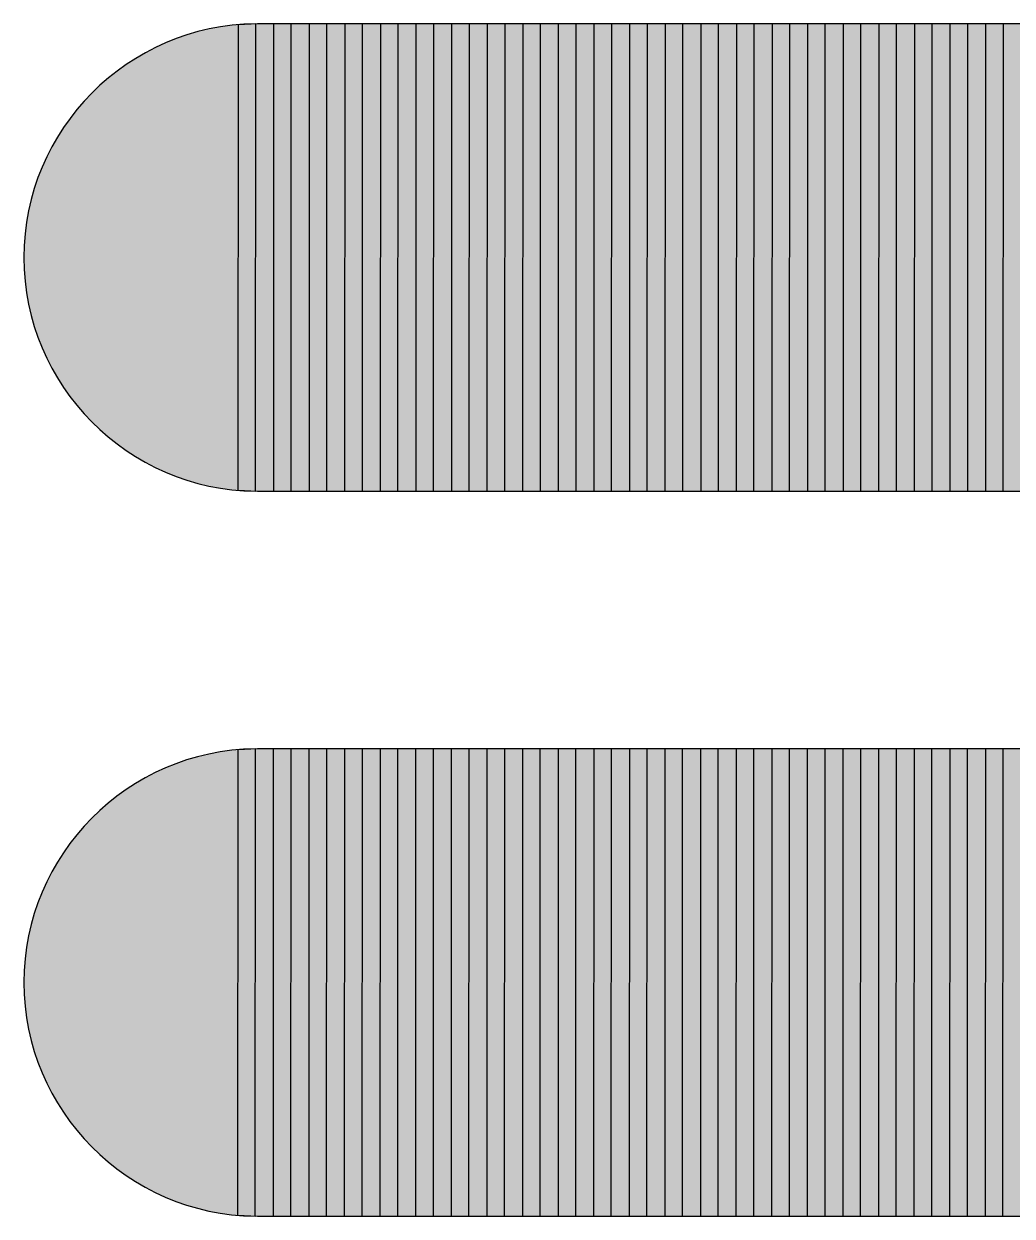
# Model space of a CAD drawing. Header units: millimetres. Extents: x -4.73 to 4.58, y -4.74 to 4.59.
# Drawn here: x -4.73 to -4.077, y -2.393 to -1.605 of the extents above; entities that cross this region are included whole.
import ezdxf

# ---------------------------------------------------------------- set-up
doc = ezdxf.new("R2010")
doc.units = ezdxf.units.MM
doc.header["$MEASUREMENT"] = 0
doc.layers.add('layer 1', color=7, linetype='Continuous')

msp = doc.modelspace()

# ---------------------------------------------------------------- hatches: boundary and pattern name
at = {"layer": 'layer 1', "true_color": 0x5f5d5d}
h = msp.add_hatch(color=251, dxfattribs=at)
edge = h.paths.add_edge_path()
edge.add_spline(control_points=[(-4.5765, -1.6049), (-4.5765, -1.6049), (-4.5766, -1.9136), (-4.5766, -1.9136), (-4.6609, -1.9129), (-4.7296, -1.8438), (-4.7296, -1.7593), (-4.7296, -1.7593), (-4.7296, -1.7592), (-4.7296, -1.7592), (-4.7296, -1.6747), (-4.6608, -1.6056), (-4.5765, -1.6049)], knot_values=[0, 0, 0, 0, 0.25, 0.25, 0.25, 0.5, 0.5, 0.5, 0.75, 0.75, 0.75, 1, 1, 1, 1], degree=3, periodic=1)
at = {"layer": 'layer 1', "true_color": 0x636161}
h = msp.add_hatch(color=251, dxfattribs=at)
edge = h.paths.add_edge_path()
edge.add_spline(control_points=[(-4.5531, -1.9136), (-4.5531, -1.9136), (-4.5753, -1.9136), (-4.5753, -1.9136), (-4.5753, -1.9136), (-4.5884, -1.913), (-4.5884, -1.913), (-4.5884, -1.913), (-4.5882, -1.6055), (-4.5882, -1.6055), (-4.5882, -1.6055), (-4.5753, -1.6049), (-4.5753, -1.6049), (-4.5753, -1.6049), (-4.553, -1.6049), (-4.553, -1.6049), (-4.553, -1.6049), (-4.5531, -1.9136), (-4.5531, -1.9136)], knot_values=[0, 0, 0, 0, 0.166667, 0.166667, 0.166667, 0.333333, 0.333333, 0.333333, 0.5, 0.5, 0.5, 0.666667, 0.666667, 0.666667, 0.833333, 0.833333, 0.833333, 1, 1, 1, 1], degree=3, periodic=1)
at = {"layer": 'layer 1', "true_color": 0x676666}
h = msp.add_hatch(color=251, dxfattribs=at)
edge = h.paths.add_edge_path()
edge.add_spline(control_points=[(-4.5296, -1.9136), (-4.5296, -1.9136), (-4.5648, -1.9136), (-4.5648, -1.9136), (-4.5648, -1.9136), (-4.5647, -1.6049), (-4.5647, -1.6049), (-4.5647, -1.6049), (-4.5295, -1.6049), (-4.5295, -1.6049), (-4.5295, -1.6049), (-4.5296, -1.9136), (-4.5296, -1.9136)], knot_values=[0, 0, 0, 0, 0.25, 0.25, 0.25, 0.5, 0.5, 0.5, 0.75, 0.75, 0.75, 1, 1, 1, 1], degree=3, periodic=1)
at = {"layer": 'layer 1', "true_color": 0x6c6a6a}
h = msp.add_hatch(color=251, dxfattribs=at)
edge = h.paths.add_edge_path()
edge.add_spline(control_points=[(-4.5413, -1.9136), (-4.5413, -1.9136), (-4.5412, -1.6049), (-4.5412, -1.6049), (-4.5412, -1.6049), (-4.506, -1.6049), (-4.506, -1.6049), (-4.506, -1.6049), (-4.5061, -1.9136), (-4.5061, -1.9136), (-4.5061, -1.9136), (-4.5413, -1.9136), (-4.5413, -1.9136)], knot_values=[0, 0, 0, 0, 0.25, 0.25, 0.25, 0.5, 0.5, 0.5, 0.75, 0.75, 0.75, 1, 1, 1, 1], degree=3, periodic=1)
at = {"layer": 'layer 1', "true_color": 0x706e6f}
h = msp.add_hatch(color=8, dxfattribs=at)
edge = h.paths.add_edge_path()
edge.add_spline(control_points=[(-4.5178, -1.9136), (-4.5178, -1.9136), (-4.5177, -1.6049), (-4.5177, -1.6049), (-4.5177, -1.6049), (-4.4825, -1.6049), (-4.4825, -1.6049), (-4.4825, -1.6049), (-4.4826, -1.9136), (-4.4826, -1.9136), (-4.4826, -1.9136), (-4.5178, -1.9136), (-4.5178, -1.9136)], knot_values=[0, 0, 0, 0, 0.25, 0.25, 0.25, 0.5, 0.5, 0.5, 0.75, 0.75, 0.75, 1, 1, 1, 1], degree=3, periodic=1)
at = {"layer": 'layer 1', "true_color": 0x747373}
h = msp.add_hatch(color=8, dxfattribs=at)
edge = h.paths.add_edge_path()
edge.add_spline(control_points=[(-4.4943, -1.9136), (-4.4943, -1.9136), (-4.4942, -1.6049), (-4.4942, -1.6049), (-4.4942, -1.6049), (-4.459, -1.6049), (-4.459, -1.6049), (-4.459, -1.6049), (-4.4591, -1.9136), (-4.4591, -1.9136), (-4.4591, -1.9136), (-4.4943, -1.9136), (-4.4943, -1.9136)], knot_values=[0, 0, 0, 0, 0.25, 0.25, 0.25, 0.5, 0.5, 0.5, 0.75, 0.75, 0.75, 1, 1, 1, 1], degree=3, periodic=1)
at = {"layer": 'layer 1', "true_color": 0x787778}
h = msp.add_hatch(color=8, dxfattribs=at)
edge = h.paths.add_edge_path()
edge.add_spline(control_points=[(-4.4708, -1.9136), (-4.4708, -1.9136), (-4.4707, -1.6049), (-4.4707, -1.6049), (-4.4707, -1.6049), (-4.4354, -1.6049), (-4.4354, -1.6049), (-4.4354, -1.6049), (-4.4355, -1.9136), (-4.4355, -1.9136), (-4.4355, -1.9136), (-4.4708, -1.9136), (-4.4708, -1.9136)], knot_values=[0, 0, 0, 0, 0.25, 0.25, 0.25, 0.5, 0.5, 0.5, 0.75, 0.75, 0.75, 1, 1, 1, 1], degree=3, periodic=1)
at = {"layer": 'layer 1', "true_color": 0x7c7b7c}
h = msp.add_hatch(color=8, dxfattribs=at)
edge = h.paths.add_edge_path()
edge.add_spline(control_points=[(-4.4473, -1.9136), (-4.4473, -1.9136), (-4.4472, -1.6049), (-4.4472, -1.6049), (-4.4472, -1.6049), (-4.4119, -1.6049), (-4.4119, -1.6049), (-4.4119, -1.6049), (-4.412, -1.9136), (-4.412, -1.9136), (-4.412, -1.9136), (-4.4473, -1.9136), (-4.4473, -1.9136)], knot_values=[0, 0, 0, 0, 0.25, 0.25, 0.25, 0.5, 0.5, 0.5, 0.75, 0.75, 0.75, 1, 1, 1, 1], degree=3, periodic=1)
at = {"layer": 'layer 1', "true_color": 0x818081}
h = msp.add_hatch(color=8, dxfattribs=at)
edge = h.paths.add_edge_path()
edge.add_spline(control_points=[(-4.4238, -1.9136), (-4.4238, -1.9136), (-4.4237, -1.6049), (-4.4237, -1.6049), (-4.4237, -1.6049), (-4.3884, -1.6049), (-4.3884, -1.6049), (-4.3884, -1.6049), (-4.3885, -1.9136), (-4.3885, -1.9136), (-4.3885, -1.9136), (-4.4238, -1.9136), (-4.4238, -1.9136)], knot_values=[0, 0, 0, 0, 0.25, 0.25, 0.25, 0.5, 0.5, 0.5, 0.75, 0.75, 0.75, 1, 1, 1, 1], degree=3, periodic=1)
at = {"layer": 'layer 1', "true_color": 0x868586}
h = msp.add_hatch(color=252, dxfattribs=at)
edge = h.paths.add_edge_path()
edge.add_spline(control_points=[(-4.4003, -1.9136), (-4.4003, -1.9136), (-4.4002, -1.6049), (-4.4002, -1.6049), (-4.4002, -1.6049), (-4.3649, -1.6049), (-4.3649, -1.6049), (-4.3649, -1.6049), (-4.365, -1.9136), (-4.365, -1.9136), (-4.365, -1.9136), (-4.4003, -1.9136), (-4.4003, -1.9136)], knot_values=[0, 0, 0, 0, 0.25, 0.25, 0.25, 0.5, 0.5, 0.5, 0.75, 0.75, 0.75, 1, 1, 1, 1], degree=3, periodic=1)
at = {"layer": 'layer 1', "true_color": 0x8d8c8d}
h = msp.add_hatch(color=252, dxfattribs=at)
edge = h.paths.add_edge_path()
edge.add_spline(control_points=[(-4.3768, -1.9136), (-4.3768, -1.9136), (-4.3767, -1.6049), (-4.3767, -1.6049), (-4.3767, -1.6049), (-4.3414, -1.6049), (-4.3414, -1.6049), (-4.3414, -1.6049), (-4.3415, -1.9136), (-4.3415, -1.9136), (-4.3415, -1.9136), (-4.3768, -1.9136), (-4.3768, -1.9136)], knot_values=[0, 0, 0, 0, 0.25, 0.25, 0.25, 0.5, 0.5, 0.5, 0.75, 0.75, 0.75, 1, 1, 1, 1], degree=3, periodic=1)
at = {"layer": 'layer 1', "true_color": 0x939293}
h = msp.add_hatch(color=252, dxfattribs=at)
edge = h.paths.add_edge_path()
edge.add_spline(control_points=[(-4.3533, -1.9136), (-4.3533, -1.9136), (-4.3532, -1.6049), (-4.3532, -1.6049), (-4.3532, -1.6049), (-4.3179, -1.6049), (-4.3179, -1.6049), (-4.3179, -1.6049), (-4.318, -1.9136), (-4.318, -1.9136), (-4.318, -1.9136), (-4.3533, -1.9136), (-4.3533, -1.9136)], knot_values=[0, 0, 0, 0, 0.25, 0.25, 0.25, 0.5, 0.5, 0.5, 0.75, 0.75, 0.75, 1, 1, 1, 1], degree=3, periodic=1)
at = {"layer": 'layer 1', "true_color": 0x999899}
h = msp.add_hatch(color=253, dxfattribs=at)
edge = h.paths.add_edge_path()
edge.add_spline(control_points=[(-4.3298, -1.9136), (-4.3298, -1.9136), (-4.3297, -1.6049), (-4.3297, -1.6049), (-4.3297, -1.6049), (-4.2944, -1.6049), (-4.2944, -1.6049), (-4.2944, -1.6049), (-4.2945, -1.9136), (-4.2945, -1.9136), (-4.2945, -1.9136), (-4.3298, -1.9136), (-4.3298, -1.9136)], knot_values=[0, 0, 0, 0, 0.25, 0.25, 0.25, 0.5, 0.5, 0.5, 0.75, 0.75, 0.75, 1, 1, 1, 1], degree=3, periodic=1)
at = {"layer": 'layer 1', "true_color": 0xa09fa0}
h = msp.add_hatch(color=253, dxfattribs=at)
edge = h.paths.add_edge_path()
edge.add_spline(control_points=[(-4.3063, -1.9136), (-4.3063, -1.9136), (-4.3061, -1.6049), (-4.3061, -1.6049), (-4.3061, -1.6049), (-4.2709, -1.6049), (-4.2709, -1.6049), (-4.2709, -1.6049), (-4.271, -1.9136), (-4.271, -1.9136), (-4.271, -1.9136), (-4.3063, -1.9136), (-4.3063, -1.9136)], knot_values=[0, 0, 0, 0, 0.25, 0.25, 0.25, 0.5, 0.5, 0.5, 0.75, 0.75, 0.75, 1, 1, 1, 1], degree=3, periodic=1)
at = {"layer": 'layer 1', "true_color": 0xa6a5a6}
h = msp.add_hatch(color=253, dxfattribs=at)
edge = h.paths.add_edge_path()
edge.add_spline(control_points=[(-4.2827, -1.9136), (-4.2827, -1.9136), (-4.2826, -1.6049), (-4.2826, -1.6049), (-4.2826, -1.6049), (-4.2474, -1.6049), (-4.2474, -1.6049), (-4.2474, -1.6049), (-4.2475, -1.9136), (-4.2475, -1.9136), (-4.2475, -1.9136), (-4.2827, -1.9136), (-4.2827, -1.9136)], knot_values=[0, 0, 0, 0, 0.25, 0.25, 0.25, 0.5, 0.5, 0.5, 0.75, 0.75, 0.75, 1, 1, 1, 1], degree=3, periodic=1)
at = {"layer": 'layer 1', "true_color": 0xacacac}
h = msp.add_hatch(color=253, dxfattribs=at)
edge = h.paths.add_edge_path()
edge.add_spline(control_points=[(-4.2592, -1.9136), (-4.2592, -1.9136), (-4.2591, -1.6049), (-4.2591, -1.6049), (-4.2591, -1.6049), (-4.2239, -1.6049), (-4.2239, -1.6049), (-4.2239, -1.6049), (-4.224, -1.9136), (-4.224, -1.9136), (-4.224, -1.9136), (-4.2592, -1.9136), (-4.2592, -1.9136)], knot_values=[0, 0, 0, 0, 0.25, 0.25, 0.25, 0.5, 0.5, 0.5, 0.75, 0.75, 0.75, 1, 1, 1, 1], degree=3, periodic=1)
at = {"layer": 'layer 1', "true_color": 0xb3b2b3}
h = msp.add_hatch(color=253, dxfattribs=at)
edge = h.paths.add_edge_path()
edge.add_spline(control_points=[(-4.2357, -1.9136), (-4.2357, -1.9136), (-4.2356, -1.6049), (-4.2356, -1.6049), (-4.2356, -1.6049), (-4.2004, -1.6049), (-4.2004, -1.6049), (-4.2004, -1.6049), (-4.2005, -1.9136), (-4.2005, -1.9136), (-4.2005, -1.9136), (-4.2357, -1.9136), (-4.2357, -1.9136)], knot_values=[0, 0, 0, 0, 0.25, 0.25, 0.25, 0.5, 0.5, 0.5, 0.75, 0.75, 0.75, 1, 1, 1, 1], degree=3, periodic=1)
at = {"layer": 'layer 1', "true_color": 0xb9b8b9}
h = msp.add_hatch(color=9, dxfattribs=at)
edge = h.paths.add_edge_path()
edge.add_spline(control_points=[(-4.2122, -1.9136), (-4.2122, -1.9136), (-4.2121, -1.6049), (-4.2121, -1.6049), (-4.2121, -1.6049), (-4.1769, -1.6049), (-4.1769, -1.6049), (-4.1769, -1.6049), (-4.177, -1.9136), (-4.177, -1.9136), (-4.177, -1.9136), (-4.2122, -1.9136), (-4.2122, -1.9136)], knot_values=[0, 0, 0, 0, 0.25, 0.25, 0.25, 0.5, 0.5, 0.5, 0.75, 0.75, 0.75, 1, 1, 1, 1], degree=3, periodic=1)
at = {"layer": 'layer 1', "true_color": 0xbfbfbf}
h = msp.add_hatch(color=9, dxfattribs=at)
edge = h.paths.add_edge_path()
edge.add_spline(control_points=[(-4.1887, -1.9136), (-4.1887, -1.9136), (-4.1886, -1.6049), (-4.1886, -1.6049), (-4.1886, -1.6049), (-4.1533, -1.6049), (-4.1533, -1.6049), (-4.1533, -1.6049), (-4.1535, -1.9136), (-4.1535, -1.9136), (-4.1535, -1.9136), (-4.1887, -1.9136), (-4.1887, -1.9136)], knot_values=[0, 0, 0, 0, 0.25, 0.25, 0.25, 0.5, 0.5, 0.5, 0.75, 0.75, 0.75, 1, 1, 1, 1], degree=3, periodic=1)
at = {"layer": 'layer 1', "true_color": 0xc6c5c6}
h = msp.add_hatch(color=9, dxfattribs=at)
edge = h.paths.add_edge_path()
edge.add_spline(control_points=[(-4.1652, -1.9136), (-4.1652, -1.9136), (-4.1651, -1.6049), (-4.1651, -1.6049), (-4.1651, -1.6049), (-4.1298, -1.6049), (-4.1298, -1.6049), (-4.1298, -1.6049), (-4.1299, -1.9136), (-4.1299, -1.9136), (-4.1299, -1.9136), (-4.1652, -1.9136), (-4.1652, -1.9136)], knot_values=[0, 0, 0, 0, 0.25, 0.25, 0.25, 0.5, 0.5, 0.5, 0.75, 0.75, 0.75, 1, 1, 1, 1], degree=3, periodic=1)
at = {"layer": 'layer 1', "true_color": 0xcccccc}
h = msp.add_hatch(color=254, dxfattribs=at)
edge = h.paths.add_edge_path()
edge.add_spline(control_points=[(-4.1417, -1.9136), (-4.1417, -1.9136), (-4.1416, -1.6049), (-4.1416, -1.6049), (-4.1416, -1.6049), (-4.1063, -1.6049), (-4.1063, -1.6049), (-4.1063, -1.6049), (-4.1064, -1.9136), (-4.1064, -1.9136), (-4.1064, -1.9136), (-4.1417, -1.9136), (-4.1417, -1.9136)], knot_values=[0, 0, 0, 0, 0.25, 0.25, 0.25, 0.5, 0.5, 0.5, 0.75, 0.75, 0.75, 1, 1, 1, 1], degree=3, periodic=1)
at = {"layer": 'layer 1', "true_color": 0xd2d2d2}
h = msp.add_hatch(color=254, dxfattribs=at)
edge = h.paths.add_edge_path()
edge.add_spline(control_points=[(-4.1182, -1.9136), (-4.1182, -1.9136), (-4.1181, -1.6049), (-4.1181, -1.6049), (-4.1181, -1.6049), (-4.0828, -1.6049), (-4.0828, -1.6049), (-4.0828, -1.6049), (-4.0829, -1.9136), (-4.0829, -1.9136), (-4.0829, -1.9136), (-4.1182, -1.9136), (-4.1182, -1.9136)], knot_values=[0, 0, 0, 0, 0.25, 0.25, 0.25, 0.5, 0.5, 0.5, 0.75, 0.75, 0.75, 1, 1, 1, 1], degree=3, periodic=1)
at = {"layer": 'layer 1', "true_color": 0xd9d8d9}
h = msp.add_hatch(color=254, dxfattribs=at)
edge = h.paths.add_edge_path()
edge.add_spline(control_points=[(-4.0947, -1.9136), (-4.0947, -1.9136), (-4.0946, -1.6049), (-4.0946, -1.6049), (-4.0946, -1.6049), (-4.0593, -1.6049), (-4.0593, -1.6049), (-4.0593, -1.6049), (-4.0594, -1.9136), (-4.0594, -1.9136), (-4.0594, -1.9136), (-4.0947, -1.9136), (-4.0947, -1.9136)], knot_values=[0, 0, 0, 0, 0.25, 0.25, 0.25, 0.5, 0.5, 0.5, 0.75, 0.75, 0.75, 1, 1, 1, 1], degree=3, periodic=1)
at = {"layer": 'layer 1', "true_color": 0x5f5d5d}
h = msp.add_hatch(color=251, dxfattribs=at)
edge = h.paths.add_edge_path()
edge.add_spline(control_points=[(-4.5767, -2.0839), (-4.5767, -2.0839), (-4.5768, -2.3926), (-4.5768, -2.3926), (-4.661, -2.3918), (-4.7296, -2.3227), (-4.7296, -2.2383), (-4.7296, -2.2383), (-4.7296, -2.2382), (-4.7296, -2.2382), (-4.7296, -2.1538), (-4.661, -2.0847), (-4.5767, -2.0839)], knot_values=[0, 0, 0, 0, 0.25, 0.25, 0.25, 0.5, 0.5, 0.5, 0.75, 0.75, 0.75, 1, 1, 1, 1], degree=3, periodic=1)
at = {"layer": 'layer 1', "true_color": 0x636161}
h = msp.add_hatch(color=251, dxfattribs=at)
edge = h.paths.add_edge_path()
edge.add_spline(control_points=[(-4.5533, -2.3926), (-4.5533, -2.3926), (-4.5753, -2.3926), (-4.5753, -2.3926), (-4.5753, -2.3926), (-4.5885, -2.392), (-4.5885, -2.392), (-4.5885, -2.392), (-4.5884, -2.0845), (-4.5884, -2.0845), (-4.5884, -2.0845), (-4.5753, -2.0839), (-4.5753, -2.0839), (-4.5753, -2.0839), (-4.5531, -2.0839), (-4.5531, -2.0839), (-4.5531, -2.0839), (-4.5533, -2.3926), (-4.5533, -2.3926)], knot_values=[0, 0, 0, 0, 0.166667, 0.166667, 0.166667, 0.333333, 0.333333, 0.333333, 0.5, 0.5, 0.5, 0.666667, 0.666667, 0.666667, 0.833333, 0.833333, 0.833333, 1, 1, 1, 1], degree=3, periodic=1)
at = {"layer": 'layer 1', "true_color": 0x676666}
h = msp.add_hatch(color=251, dxfattribs=at)
edge = h.paths.add_edge_path()
edge.add_spline(control_points=[(-4.5297, -2.3926), (-4.5297, -2.3926), (-4.565, -2.3926), (-4.565, -2.3926), (-4.565, -2.3926), (-4.5649, -2.0839), (-4.5649, -2.0839), (-4.5649, -2.0839), (-4.5296, -2.0839), (-4.5296, -2.0839), (-4.5296, -2.0839), (-4.5297, -2.3926), (-4.5297, -2.3926)], knot_values=[0, 0, 0, 0, 0.25, 0.25, 0.25, 0.5, 0.5, 0.5, 0.75, 0.75, 0.75, 1, 1, 1, 1], degree=3, periodic=1)
at = {"layer": 'layer 1', "true_color": 0x6c6a6a}
h = msp.add_hatch(color=251, dxfattribs=at)
edge = h.paths.add_edge_path()
edge.add_spline(control_points=[(-4.5415, -2.3926), (-4.5415, -2.3926), (-4.5414, -2.0839), (-4.5414, -2.0839), (-4.5414, -2.0839), (-4.5061, -2.0839), (-4.5061, -2.0839), (-4.5061, -2.0839), (-4.5062, -2.3926), (-4.5062, -2.3926), (-4.5062, -2.3926), (-4.5415, -2.3926), (-4.5415, -2.3926)], knot_values=[0, 0, 0, 0, 0.25, 0.25, 0.25, 0.5, 0.5, 0.5, 0.75, 0.75, 0.75, 1, 1, 1, 1], degree=3, periodic=1)
at = {"layer": 'layer 1', "true_color": 0x706e6f}
h = msp.add_hatch(color=8, dxfattribs=at)
edge = h.paths.add_edge_path()
edge.add_spline(control_points=[(-4.518, -2.3926), (-4.518, -2.3926), (-4.5179, -2.0839), (-4.5179, -2.0839), (-4.5179, -2.0839), (-4.4826, -2.0839), (-4.4826, -2.0839), (-4.4826, -2.0839), (-4.4827, -2.3926), (-4.4827, -2.3926), (-4.4827, -2.3926), (-4.518, -2.3926), (-4.518, -2.3926)], knot_values=[0, 0, 0, 0, 0.25, 0.25, 0.25, 0.5, 0.5, 0.5, 0.75, 0.75, 0.75, 1, 1, 1, 1], degree=3, periodic=1)
at = {"layer": 'layer 1', "true_color": 0x747373}
h = msp.add_hatch(color=8, dxfattribs=at)
edge = h.paths.add_edge_path()
edge.add_spline(control_points=[(-4.4945, -2.3926), (-4.4945, -2.3926), (-4.4944, -2.0839), (-4.4944, -2.0839), (-4.4944, -2.0839), (-4.4591, -2.0839), (-4.4591, -2.0839), (-4.4591, -2.0839), (-4.4592, -2.3926), (-4.4592, -2.3926), (-4.4592, -2.3926), (-4.4945, -2.3926), (-4.4945, -2.3926)], knot_values=[0, 0, 0, 0, 0.25, 0.25, 0.25, 0.5, 0.5, 0.5, 0.75, 0.75, 0.75, 1, 1, 1, 1], degree=3, periodic=1)
at = {"layer": 'layer 1', "true_color": 0x787778}
h = msp.add_hatch(color=8, dxfattribs=at)
edge = h.paths.add_edge_path()
edge.add_spline(control_points=[(-4.471, -2.3926), (-4.471, -2.3926), (-4.4709, -2.0839), (-4.4709, -2.0839), (-4.4709, -2.0839), (-4.4356, -2.0839), (-4.4356, -2.0839), (-4.4356, -2.0839), (-4.4357, -2.3926), (-4.4357, -2.3926), (-4.4357, -2.3926), (-4.471, -2.3926), (-4.471, -2.3926)], knot_values=[0, 0, 0, 0, 0.25, 0.25, 0.25, 0.5, 0.5, 0.5, 0.75, 0.75, 0.75, 1, 1, 1, 1], degree=3, periodic=1)
at = {"layer": 'layer 1', "true_color": 0x7c7b7c}
h = msp.add_hatch(color=8, dxfattribs=at)
edge = h.paths.add_edge_path()
edge.add_spline(control_points=[(-4.4475, -2.3926), (-4.4475, -2.3926), (-4.4474, -2.0839), (-4.4474, -2.0839), (-4.4474, -2.0839), (-4.4121, -2.0839), (-4.4121, -2.0839), (-4.4121, -2.0839), (-4.4122, -2.3926), (-4.4122, -2.3926), (-4.4122, -2.3926), (-4.4475, -2.3926), (-4.4475, -2.3926)], knot_values=[0, 0, 0, 0, 0.25, 0.25, 0.25, 0.5, 0.5, 0.5, 0.75, 0.75, 0.75, 1, 1, 1, 1], degree=3, periodic=1)
at = {"layer": 'layer 1', "true_color": 0x818081}
h = msp.add_hatch(color=8, dxfattribs=at)
edge = h.paths.add_edge_path()
edge.add_spline(control_points=[(-4.424, -2.3926), (-4.424, -2.3926), (-4.4239, -2.0839), (-4.4239, -2.0839), (-4.4239, -2.0839), (-4.3886, -2.0839), (-4.3886, -2.0839), (-4.3886, -2.0839), (-4.3887, -2.3926), (-4.3887, -2.3926), (-4.3887, -2.3926), (-4.424, -2.3926), (-4.424, -2.3926)], knot_values=[0, 0, 0, 0, 0.25, 0.25, 0.25, 0.5, 0.5, 0.5, 0.75, 0.75, 0.75, 1, 1, 1, 1], degree=3, periodic=1)
at = {"layer": 'layer 1', "true_color": 0x868586}
h = msp.add_hatch(color=252, dxfattribs=at)
edge = h.paths.add_edge_path()
edge.add_spline(control_points=[(-4.4004, -2.3926), (-4.4004, -2.3926), (-4.4003, -2.0839), (-4.4003, -2.0839), (-4.4003, -2.0839), (-4.3651, -2.0839), (-4.3651, -2.0839), (-4.3651, -2.0839), (-4.3652, -2.3926), (-4.3652, -2.3926), (-4.3652, -2.3926), (-4.4004, -2.3926), (-4.4004, -2.3926)], knot_values=[0, 0, 0, 0, 0.25, 0.25, 0.25, 0.5, 0.5, 0.5, 0.75, 0.75, 0.75, 1, 1, 1, 1], degree=3, periodic=1)
at = {"layer": 'layer 1', "true_color": 0x8d8c8d}
h = msp.add_hatch(color=252, dxfattribs=at)
edge = h.paths.add_edge_path()
edge.add_spline(control_points=[(-4.3769, -2.3926), (-4.3769, -2.3926), (-4.3768, -2.0839), (-4.3768, -2.0839), (-4.3768, -2.0839), (-4.3416, -2.0839), (-4.3416, -2.0839), (-4.3416, -2.0839), (-4.3417, -2.3926), (-4.3417, -2.3926), (-4.3417, -2.3926), (-4.3769, -2.3926), (-4.3769, -2.3926)], knot_values=[0, 0, 0, 0, 0.25, 0.25, 0.25, 0.5, 0.5, 0.5, 0.75, 0.75, 0.75, 1, 1, 1, 1], degree=3, periodic=1)
at = {"layer": 'layer 1', "true_color": 0x939293}
h = msp.add_hatch(color=252, dxfattribs=at)
edge = h.paths.add_edge_path()
edge.add_spline(control_points=[(-4.3534, -2.3926), (-4.3534, -2.3926), (-4.3533, -2.0839), (-4.3533, -2.0839), (-4.3533, -2.0839), (-4.3181, -2.0839), (-4.3181, -2.0839), (-4.3181, -2.0839), (-4.3182, -2.3926), (-4.3182, -2.3926), (-4.3182, -2.3926), (-4.3534, -2.3926), (-4.3534, -2.3926)], knot_values=[0, 0, 0, 0, 0.25, 0.25, 0.25, 0.5, 0.5, 0.5, 0.75, 0.75, 0.75, 1, 1, 1, 1], degree=3, periodic=1)
at = {"layer": 'layer 1', "true_color": 0x999899}
h = msp.add_hatch(color=253, dxfattribs=at)
edge = h.paths.add_edge_path()
edge.add_spline(control_points=[(-4.3299, -2.3926), (-4.3299, -2.3926), (-4.3298, -2.0839), (-4.3298, -2.0839), (-4.3298, -2.0839), (-4.2946, -2.0839), (-4.2946, -2.0839), (-4.2946, -2.0839), (-4.2947, -2.3926), (-4.2947, -2.3926), (-4.2947, -2.3926), (-4.3299, -2.3926), (-4.3299, -2.3926)], knot_values=[0, 0, 0, 0, 0.25, 0.25, 0.25, 0.5, 0.5, 0.5, 0.75, 0.75, 0.75, 1, 1, 1, 1], degree=3, periodic=1)
at = {"layer": 'layer 1', "true_color": 0xa09fa0}
h = msp.add_hatch(color=253, dxfattribs=at)
edge = h.paths.add_edge_path()
edge.add_spline(control_points=[(-4.3064, -2.3926), (-4.3064, -2.3926), (-4.3063, -2.0839), (-4.3063, -2.0839), (-4.3063, -2.0839), (-4.2711, -2.0839), (-4.2711, -2.0839), (-4.2711, -2.0839), (-4.2712, -2.3926), (-4.2712, -2.3926), (-4.2712, -2.3926), (-4.3064, -2.3926), (-4.3064, -2.3926)], knot_values=[0, 0, 0, 0, 0.25, 0.25, 0.25, 0.5, 0.5, 0.5, 0.75, 0.75, 0.75, 1, 1, 1, 1], degree=3, periodic=1)
at = {"layer": 'layer 1', "true_color": 0xa6a5a6}
h = msp.add_hatch(color=253, dxfattribs=at)
edge = h.paths.add_edge_path()
edge.add_spline(control_points=[(-4.2829, -2.3926), (-4.2829, -2.3926), (-4.2828, -2.0839), (-4.2828, -2.0839), (-4.2828, -2.0839), (-4.2475, -2.0839), (-4.2475, -2.0839), (-4.2475, -2.0839), (-4.2476, -2.3926), (-4.2476, -2.3926), (-4.2476, -2.3926), (-4.2829, -2.3926), (-4.2829, -2.3926)], knot_values=[0, 0, 0, 0, 0.25, 0.25, 0.25, 0.5, 0.5, 0.5, 0.75, 0.75, 0.75, 1, 1, 1, 1], degree=3, periodic=1)
at = {"layer": 'layer 1', "true_color": 0xacacac}
h = msp.add_hatch(color=253, dxfattribs=at)
edge = h.paths.add_edge_path()
edge.add_spline(control_points=[(-4.2594, -2.3926), (-4.2594, -2.3926), (-4.2593, -2.0839), (-4.2593, -2.0839), (-4.2593, -2.0839), (-4.224, -2.0839), (-4.224, -2.0839), (-4.224, -2.0839), (-4.2241, -2.3926), (-4.2241, -2.3926), (-4.2241, -2.3926), (-4.2594, -2.3926), (-4.2594, -2.3926)], knot_values=[0, 0, 0, 0, 0.25, 0.25, 0.25, 0.5, 0.5, 0.5, 0.75, 0.75, 0.75, 1, 1, 1, 1], degree=3, periodic=1)
at = {"layer": 'layer 1', "true_color": 0xb3b2b3}
h = msp.add_hatch(color=253, dxfattribs=at)
edge = h.paths.add_edge_path()
edge.add_spline(control_points=[(-4.2359, -2.3926), (-4.2359, -2.3926), (-4.2358, -2.0839), (-4.2358, -2.0839), (-4.2358, -2.0839), (-4.2005, -2.0839), (-4.2005, -2.0839), (-4.2005, -2.0839), (-4.2006, -2.3926), (-4.2006, -2.3926), (-4.2006, -2.3926), (-4.2359, -2.3926), (-4.2359, -2.3926)], knot_values=[0, 0, 0, 0, 0.25, 0.25, 0.25, 0.5, 0.5, 0.5, 0.75, 0.75, 0.75, 1, 1, 1, 1], degree=3, periodic=1)
at = {"layer": 'layer 1', "true_color": 0xb9b8b9}
h = msp.add_hatch(color=9, dxfattribs=at)
edge = h.paths.add_edge_path()
edge.add_spline(control_points=[(-4.2124, -2.3926), (-4.2124, -2.3926), (-4.2123, -2.0839), (-4.2123, -2.0839), (-4.2123, -2.0839), (-4.177, -2.0839), (-4.177, -2.0839), (-4.177, -2.0839), (-4.1771, -2.3926), (-4.1771, -2.3926), (-4.1771, -2.3926), (-4.2124, -2.3926), (-4.2124, -2.3926)], knot_values=[0, 0, 0, 0, 0.25, 0.25, 0.25, 0.5, 0.5, 0.5, 0.75, 0.75, 0.75, 1, 1, 1, 1], degree=3, periodic=1)
at = {"layer": 'layer 1', "true_color": 0xbfbfbf}
h = msp.add_hatch(color=9, dxfattribs=at)
edge = h.paths.add_edge_path()
edge.add_spline(control_points=[(-4.1889, -2.3926), (-4.1889, -2.3926), (-4.1888, -2.0839), (-4.1888, -2.0839), (-4.1888, -2.0839), (-4.1535, -2.0839), (-4.1535, -2.0839), (-4.1535, -2.0839), (-4.1536, -2.3926), (-4.1536, -2.3926), (-4.1536, -2.3926), (-4.1889, -2.3926), (-4.1889, -2.3926)], knot_values=[0, 0, 0, 0, 0.25, 0.25, 0.25, 0.5, 0.5, 0.5, 0.75, 0.75, 0.75, 1, 1, 1, 1], degree=3, periodic=1)
at = {"layer": 'layer 1', "true_color": 0xc6c5c6}
h = msp.add_hatch(color=9, dxfattribs=at)
edge = h.paths.add_edge_path()
edge.add_spline(control_points=[(-4.1654, -2.3926), (-4.1654, -2.3926), (-4.1653, -2.0839), (-4.1653, -2.0839), (-4.1653, -2.0839), (-4.13, -2.0839), (-4.13, -2.0839), (-4.13, -2.0839), (-4.1301, -2.3926), (-4.1301, -2.3926), (-4.1301, -2.3926), (-4.1654, -2.3926), (-4.1654, -2.3926)], knot_values=[0, 0, 0, 0, 0.25, 0.25, 0.25, 0.5, 0.5, 0.5, 0.75, 0.75, 0.75, 1, 1, 1, 1], degree=3, periodic=1)
at = {"layer": 'layer 1', "true_color": 0xcccccc}
h = msp.add_hatch(color=254, dxfattribs=at)
edge = h.paths.add_edge_path()
edge.add_spline(control_points=[(-4.1419, -2.3926), (-4.1419, -2.3926), (-4.1418, -2.0839), (-4.1418, -2.0839), (-4.1418, -2.0839), (-4.1065, -2.0839), (-4.1065, -2.0839), (-4.1065, -2.0839), (-4.1066, -2.3926), (-4.1066, -2.3926), (-4.1066, -2.3926), (-4.1419, -2.3926), (-4.1419, -2.3926)], knot_values=[0, 0, 0, 0, 0.25, 0.25, 0.25, 0.5, 0.5, 0.5, 0.75, 0.75, 0.75, 1, 1, 1, 1], degree=3, periodic=1)
at = {"layer": 'layer 1', "true_color": 0xd2d2d2}
h = msp.add_hatch(color=254, dxfattribs=at)
edge = h.paths.add_edge_path()
edge.add_spline(control_points=[(-4.1184, -2.3926), (-4.1184, -2.3926), (-4.1182, -2.0839), (-4.1182, -2.0839), (-4.1182, -2.0839), (-4.083, -2.0839), (-4.083, -2.0839), (-4.083, -2.0839), (-4.0831, -2.3926), (-4.0831, -2.3926), (-4.0831, -2.3926), (-4.1184, -2.3926), (-4.1184, -2.3926)], knot_values=[0, 0, 0, 0, 0.25, 0.25, 0.25, 0.5, 0.5, 0.5, 0.75, 0.75, 0.75, 1, 1, 1, 1], degree=3, periodic=1)
at = {"layer": 'layer 1', "true_color": 0xd9d8d9}
h = msp.add_hatch(color=254, dxfattribs=at)
edge = h.paths.add_edge_path()
edge.add_spline(control_points=[(-4.0948, -2.3926), (-4.0948, -2.3926), (-4.0947, -2.0839), (-4.0947, -2.0839), (-4.0947, -2.0839), (-4.0595, -2.0839), (-4.0595, -2.0839), (-4.0595, -2.0839), (-4.0596, -2.3926), (-4.0596, -2.3926), (-4.0596, -2.3926), (-4.0948, -2.3926), (-4.0948, -2.3926)], knot_values=[0, 0, 0, 0, 0.25, 0.25, 0.25, 0.5, 0.5, 0.5, 0.75, 0.75, 0.75, 1, 1, 1, 1], degree=3, periodic=1)

# ---------------------------------------------------------------- linework, layer by layer
at = {"layer": 'layer 1', "color": 251}
for points, knots in [([(-4.5765, -1.6049), (-4.5765, -1.6049), (-4.5766, -1.9136), (-4.5766, -1.9136), (-4.6609, -1.9129), (-4.7296, -1.8438), (-4.7296, -1.7593), (-4.7296, -1.7593), (-4.7296, -1.7592), (-4.7296, -1.7592), (-4.7296, -1.6747), (-4.6608, -1.6056), (-4.5765, -1.6049)], [0, 0, 0, 0, 0.25, 0.25, 0.25, 0.5, 0.5, 0.5, 0.75, 0.75, 0.75, 1, 1, 1, 1]), ([(-4.5531, -1.9136), (-4.5531, -1.9136), (-4.5753, -1.9136), (-4.5753, -1.9136), (-4.5753, -1.9136), (-4.5884, -1.913), (-4.5884, -1.913), (-4.5884, -1.913), (-4.5882, -1.6055), (-4.5882, -1.6055), (-4.5882, -1.6055), (-4.5753, -1.6049), (-4.5753, -1.6049), (-4.5753, -1.6049), (-4.553, -1.6049), (-4.553, -1.6049), (-4.553, -1.6049), (-4.5531, -1.9136), (-4.5531, -1.9136)], [0, 0, 0, 0, 0.166667, 0.166667, 0.166667, 0.333333, 0.333333, 0.333333, 0.5, 0.5, 0.5, 0.666667, 0.666667, 0.666667, 0.833333, 0.833333, 0.833333, 1, 1, 1, 1]), ([(-4.5296, -1.9136), (-4.5296, -1.9136), (-4.5648, -1.9136), (-4.5648, -1.9136), (-4.5648, -1.9136), (-4.5647, -1.6049), (-4.5647, -1.6049), (-4.5647, -1.6049), (-4.5295, -1.6049), (-4.5295, -1.6049), (-4.5295, -1.6049), (-4.5296, -1.9136), (-4.5296, -1.9136)], [0, 0, 0, 0, 0.25, 0.25, 0.25, 0.5, 0.5, 0.5, 0.75, 0.75, 0.75, 1, 1, 1, 1]), ([(-4.5413, -1.9136), (-4.5413, -1.9136), (-4.5412, -1.6049), (-4.5412, -1.6049), (-4.5412, -1.6049), (-4.506, -1.6049), (-4.506, -1.6049), (-4.506, -1.6049), (-4.5061, -1.9136), (-4.5061, -1.9136), (-4.5061, -1.9136), (-4.5413, -1.9136), (-4.5413, -1.9136)], [0, 0, 0, 0, 0.25, 0.25, 0.25, 0.5, 0.5, 0.5, 0.75, 0.75, 0.75, 1, 1, 1, 1]), ([(-4.5767, -2.0839), (-4.5767, -2.0839), (-4.5768, -2.3926), (-4.5768, -2.3926), (-4.661, -2.3918), (-4.7296, -2.3227), (-4.7296, -2.2383), (-4.7296, -2.2383), (-4.7296, -2.2382), (-4.7296, -2.2382), (-4.7296, -2.1538), (-4.661, -2.0847), (-4.5767, -2.0839)], [0, 0, 0, 0, 0.25, 0.25, 0.25, 0.5, 0.5, 0.5, 0.75, 0.75, 0.75, 1, 1, 1, 1]), ([(-4.5533, -2.3926), (-4.5533, -2.3926), (-4.5753, -2.3926), (-4.5753, -2.3926), (-4.5753, -2.3926), (-4.5885, -2.392), (-4.5885, -2.392), (-4.5885, -2.392), (-4.5884, -2.0845), (-4.5884, -2.0845), (-4.5884, -2.0845), (-4.5753, -2.0839), (-4.5753, -2.0839), (-4.5753, -2.0839), (-4.5531, -2.0839), (-4.5531, -2.0839), (-4.5531, -2.0839), (-4.5533, -2.3926), (-4.5533, -2.3926)], [0, 0, 0, 0, 0.166667, 0.166667, 0.166667, 0.333333, 0.333333, 0.333333, 0.5, 0.5, 0.5, 0.666667, 0.666667, 0.666667, 0.833333, 0.833333, 0.833333, 1, 1, 1, 1]), ([(-4.5297, -2.3926), (-4.5297, -2.3926), (-4.565, -2.3926), (-4.565, -2.3926), (-4.565, -2.3926), (-4.5649, -2.0839), (-4.5649, -2.0839), (-4.5649, -2.0839), (-4.5296, -2.0839), (-4.5296, -2.0839), (-4.5296, -2.0839), (-4.5297, -2.3926), (-4.5297, -2.3926)], [0, 0, 0, 0, 0.25, 0.25, 0.25, 0.5, 0.5, 0.5, 0.75, 0.75, 0.75, 1, 1, 1, 1]), ([(-4.5415, -2.3926), (-4.5415, -2.3926), (-4.5414, -2.0839), (-4.5414, -2.0839), (-4.5414, -2.0839), (-4.5061, -2.0839), (-4.5061, -2.0839), (-4.5061, -2.0839), (-4.5062, -2.3926), (-4.5062, -2.3926), (-4.5062, -2.3926), (-4.5415, -2.3926), (-4.5415, -2.3926)], [0, 0, 0, 0, 0.25, 0.25, 0.25, 0.5, 0.5, 0.5, 0.75, 0.75, 0.75, 1, 1, 1, 1])]:
    msp.add_open_spline(points, degree=3, knots=knots, dxfattribs=at)
at = {"layer": 'layer 1', "color": 8}
for points in [[(-4.5178, -1.9136), (-4.5178, -1.9136), (-4.5177, -1.6049), (-4.5177, -1.6049), (-4.5177, -1.6049), (-4.4825, -1.6049), (-4.4825, -1.6049), (-4.4825, -1.6049), (-4.4826, -1.9136), (-4.4826, -1.9136), (-4.4826, -1.9136), (-4.5178, -1.9136), (-4.5178, -1.9136)], [(-4.4943, -1.9136), (-4.4943, -1.9136), (-4.4942, -1.6049), (-4.4942, -1.6049), (-4.4942, -1.6049), (-4.459, -1.6049), (-4.459, -1.6049), (-4.459, -1.6049), (-4.4591, -1.9136), (-4.4591, -1.9136), (-4.4591, -1.9136), (-4.4943, -1.9136), (-4.4943, -1.9136)], [(-4.4708, -1.9136), (-4.4708, -1.9136), (-4.4707, -1.6049), (-4.4707, -1.6049), (-4.4707, -1.6049), (-4.4354, -1.6049), (-4.4354, -1.6049), (-4.4354, -1.6049), (-4.4355, -1.9136), (-4.4355, -1.9136), (-4.4355, -1.9136), (-4.4708, -1.9136), (-4.4708, -1.9136)], [(-4.4473, -1.9136), (-4.4473, -1.9136), (-4.4472, -1.6049), (-4.4472, -1.6049), (-4.4472, -1.6049), (-4.4119, -1.6049), (-4.4119, -1.6049), (-4.4119, -1.6049), (-4.412, -1.9136), (-4.412, -1.9136), (-4.412, -1.9136), (-4.4473, -1.9136), (-4.4473, -1.9136)], [(-4.4238, -1.9136), (-4.4238, -1.9136), (-4.4237, -1.6049), (-4.4237, -1.6049), (-4.4237, -1.6049), (-4.3884, -1.6049), (-4.3884, -1.6049), (-4.3884, -1.6049), (-4.3885, -1.9136), (-4.3885, -1.9136), (-4.3885, -1.9136), (-4.4238, -1.9136), (-4.4238, -1.9136)], [(-4.518, -2.3926), (-4.518, -2.3926), (-4.5179, -2.0839), (-4.5179, -2.0839), (-4.5179, -2.0839), (-4.4826, -2.0839), (-4.4826, -2.0839), (-4.4826, -2.0839), (-4.4827, -2.3926), (-4.4827, -2.3926), (-4.4827, -2.3926), (-4.518, -2.3926), (-4.518, -2.3926)], [(-4.4945, -2.3926), (-4.4945, -2.3926), (-4.4944, -2.0839), (-4.4944, -2.0839), (-4.4944, -2.0839), (-4.4591, -2.0839), (-4.4591, -2.0839), (-4.4591, -2.0839), (-4.4592, -2.3926), (-4.4592, -2.3926), (-4.4592, -2.3926), (-4.4945, -2.3926), (-4.4945, -2.3926)], [(-4.471, -2.3926), (-4.471, -2.3926), (-4.4709, -2.0839), (-4.4709, -2.0839), (-4.4709, -2.0839), (-4.4356, -2.0839), (-4.4356, -2.0839), (-4.4356, -2.0839), (-4.4357, -2.3926), (-4.4357, -2.3926), (-4.4357, -2.3926), (-4.471, -2.3926), (-4.471, -2.3926)], [(-4.4475, -2.3926), (-4.4475, -2.3926), (-4.4474, -2.0839), (-4.4474, -2.0839), (-4.4474, -2.0839), (-4.4121, -2.0839), (-4.4121, -2.0839), (-4.4121, -2.0839), (-4.4122, -2.3926), (-4.4122, -2.3926), (-4.4122, -2.3926), (-4.4475, -2.3926), (-4.4475, -2.3926)], [(-4.424, -2.3926), (-4.424, -2.3926), (-4.4239, -2.0839), (-4.4239, -2.0839), (-4.4239, -2.0839), (-4.3886, -2.0839), (-4.3886, -2.0839), (-4.3886, -2.0839), (-4.3887, -2.3926), (-4.3887, -2.3926), (-4.3887, -2.3926), (-4.424, -2.3926), (-4.424, -2.3926)]]:
    msp.add_open_spline(points, degree=3, knots=[0, 0, 0, 0, 0.25, 0.25, 0.25, 0.5, 0.5, 0.5, 0.75, 0.75, 0.75, 1, 1, 1, 1], dxfattribs=at)
at = {"layer": 'layer 1', "color": 252}
for points in [[(-4.4003, -1.9136), (-4.4003, -1.9136), (-4.4002, -1.6049), (-4.4002, -1.6049), (-4.4002, -1.6049), (-4.3649, -1.6049), (-4.3649, -1.6049), (-4.3649, -1.6049), (-4.365, -1.9136), (-4.365, -1.9136), (-4.365, -1.9136), (-4.4003, -1.9136), (-4.4003, -1.9136)], [(-4.3768, -1.9136), (-4.3768, -1.9136), (-4.3767, -1.6049), (-4.3767, -1.6049), (-4.3767, -1.6049), (-4.3414, -1.6049), (-4.3414, -1.6049), (-4.3414, -1.6049), (-4.3415, -1.9136), (-4.3415, -1.9136), (-4.3415, -1.9136), (-4.3768, -1.9136), (-4.3768, -1.9136)], [(-4.3533, -1.9136), (-4.3533, -1.9136), (-4.3532, -1.6049), (-4.3532, -1.6049), (-4.3532, -1.6049), (-4.3179, -1.6049), (-4.3179, -1.6049), (-4.3179, -1.6049), (-4.318, -1.9136), (-4.318, -1.9136), (-4.318, -1.9136), (-4.3533, -1.9136), (-4.3533, -1.9136)], [(-4.4004, -2.3926), (-4.4004, -2.3926), (-4.4003, -2.0839), (-4.4003, -2.0839), (-4.4003, -2.0839), (-4.3651, -2.0839), (-4.3651, -2.0839), (-4.3651, -2.0839), (-4.3652, -2.3926), (-4.3652, -2.3926), (-4.3652, -2.3926), (-4.4004, -2.3926), (-4.4004, -2.3926)], [(-4.3769, -2.3926), (-4.3769, -2.3926), (-4.3768, -2.0839), (-4.3768, -2.0839), (-4.3768, -2.0839), (-4.3416, -2.0839), (-4.3416, -2.0839), (-4.3416, -2.0839), (-4.3417, -2.3926), (-4.3417, -2.3926), (-4.3417, -2.3926), (-4.3769, -2.3926), (-4.3769, -2.3926)], [(-4.3534, -2.3926), (-4.3534, -2.3926), (-4.3533, -2.0839), (-4.3533, -2.0839), (-4.3533, -2.0839), (-4.3181, -2.0839), (-4.3181, -2.0839), (-4.3181, -2.0839), (-4.3182, -2.3926), (-4.3182, -2.3926), (-4.3182, -2.3926), (-4.3534, -2.3926), (-4.3534, -2.3926)]]:
    msp.add_open_spline(points, degree=3, knots=[0, 0, 0, 0, 0.25, 0.25, 0.25, 0.5, 0.5, 0.5, 0.75, 0.75, 0.75, 1, 1, 1, 1], dxfattribs=at)
at = {"layer": 'layer 1', "color": 253}
for points in [[(-4.3298, -1.9136), (-4.3298, -1.9136), (-4.3297, -1.6049), (-4.3297, -1.6049), (-4.3297, -1.6049), (-4.2944, -1.6049), (-4.2944, -1.6049), (-4.2944, -1.6049), (-4.2945, -1.9136), (-4.2945, -1.9136), (-4.2945, -1.9136), (-4.3298, -1.9136), (-4.3298, -1.9136)], [(-4.3063, -1.9136), (-4.3063, -1.9136), (-4.3061, -1.6049), (-4.3061, -1.6049), (-4.3061, -1.6049), (-4.2709, -1.6049), (-4.2709, -1.6049), (-4.2709, -1.6049), (-4.271, -1.9136), (-4.271, -1.9136), (-4.271, -1.9136), (-4.3063, -1.9136), (-4.3063, -1.9136)], [(-4.2827, -1.9136), (-4.2827, -1.9136), (-4.2826, -1.6049), (-4.2826, -1.6049), (-4.2826, -1.6049), (-4.2474, -1.6049), (-4.2474, -1.6049), (-4.2474, -1.6049), (-4.2475, -1.9136), (-4.2475, -1.9136), (-4.2475, -1.9136), (-4.2827, -1.9136), (-4.2827, -1.9136)], [(-4.2592, -1.9136), (-4.2592, -1.9136), (-4.2591, -1.6049), (-4.2591, -1.6049), (-4.2591, -1.6049), (-4.2239, -1.6049), (-4.2239, -1.6049), (-4.2239, -1.6049), (-4.224, -1.9136), (-4.224, -1.9136), (-4.224, -1.9136), (-4.2592, -1.9136), (-4.2592, -1.9136)], [(-4.2357, -1.9136), (-4.2357, -1.9136), (-4.2356, -1.6049), (-4.2356, -1.6049), (-4.2356, -1.6049), (-4.2004, -1.6049), (-4.2004, -1.6049), (-4.2004, -1.6049), (-4.2005, -1.9136), (-4.2005, -1.9136), (-4.2005, -1.9136), (-4.2357, -1.9136), (-4.2357, -1.9136)], [(-4.3299, -2.3926), (-4.3299, -2.3926), (-4.3298, -2.0839), (-4.3298, -2.0839), (-4.3298, -2.0839), (-4.2946, -2.0839), (-4.2946, -2.0839), (-4.2946, -2.0839), (-4.2947, -2.3926), (-4.2947, -2.3926), (-4.2947, -2.3926), (-4.3299, -2.3926), (-4.3299, -2.3926)], [(-4.3064, -2.3926), (-4.3064, -2.3926), (-4.3063, -2.0839), (-4.3063, -2.0839), (-4.3063, -2.0839), (-4.2711, -2.0839), (-4.2711, -2.0839), (-4.2711, -2.0839), (-4.2712, -2.3926), (-4.2712, -2.3926), (-4.2712, -2.3926), (-4.3064, -2.3926), (-4.3064, -2.3926)], [(-4.2829, -2.3926), (-4.2829, -2.3926), (-4.2828, -2.0839), (-4.2828, -2.0839), (-4.2828, -2.0839), (-4.2475, -2.0839), (-4.2475, -2.0839), (-4.2475, -2.0839), (-4.2476, -2.3926), (-4.2476, -2.3926), (-4.2476, -2.3926), (-4.2829, -2.3926), (-4.2829, -2.3926)], [(-4.2594, -2.3926), (-4.2594, -2.3926), (-4.2593, -2.0839), (-4.2593, -2.0839), (-4.2593, -2.0839), (-4.224, -2.0839), (-4.224, -2.0839), (-4.224, -2.0839), (-4.2241, -2.3926), (-4.2241, -2.3926), (-4.2241, -2.3926), (-4.2594, -2.3926), (-4.2594, -2.3926)], [(-4.2359, -2.3926), (-4.2359, -2.3926), (-4.2358, -2.0839), (-4.2358, -2.0839), (-4.2358, -2.0839), (-4.2005, -2.0839), (-4.2005, -2.0839), (-4.2005, -2.0839), (-4.2006, -2.3926), (-4.2006, -2.3926), (-4.2006, -2.3926), (-4.2359, -2.3926), (-4.2359, -2.3926)]]:
    msp.add_open_spline(points, degree=3, knots=[0, 0, 0, 0, 0.25, 0.25, 0.25, 0.5, 0.5, 0.5, 0.75, 0.75, 0.75, 1, 1, 1, 1], dxfattribs=at)
at = {"layer": 'layer 1', "color": 9}
for points in [[(-4.2122, -1.9136), (-4.2122, -1.9136), (-4.2121, -1.6049), (-4.2121, -1.6049), (-4.2121, -1.6049), (-4.1769, -1.6049), (-4.1769, -1.6049), (-4.1769, -1.6049), (-4.177, -1.9136), (-4.177, -1.9136), (-4.177, -1.9136), (-4.2122, -1.9136), (-4.2122, -1.9136)], [(-4.1887, -1.9136), (-4.1887, -1.9136), (-4.1886, -1.6049), (-4.1886, -1.6049), (-4.1886, -1.6049), (-4.1533, -1.6049), (-4.1533, -1.6049), (-4.1533, -1.6049), (-4.1535, -1.9136), (-4.1535, -1.9136), (-4.1535, -1.9136), (-4.1887, -1.9136), (-4.1887, -1.9136)], [(-4.1652, -1.9136), (-4.1652, -1.9136), (-4.1651, -1.6049), (-4.1651, -1.6049), (-4.1651, -1.6049), (-4.1298, -1.6049), (-4.1298, -1.6049), (-4.1298, -1.6049), (-4.1299, -1.9136), (-4.1299, -1.9136), (-4.1299, -1.9136), (-4.1652, -1.9136), (-4.1652, -1.9136)], [(-4.2124, -2.3926), (-4.2124, -2.3926), (-4.2123, -2.0839), (-4.2123, -2.0839), (-4.2123, -2.0839), (-4.177, -2.0839), (-4.177, -2.0839), (-4.177, -2.0839), (-4.1771, -2.3926), (-4.1771, -2.3926), (-4.1771, -2.3926), (-4.2124, -2.3926), (-4.2124, -2.3926)], [(-4.1889, -2.3926), (-4.1889, -2.3926), (-4.1888, -2.0839), (-4.1888, -2.0839), (-4.1888, -2.0839), (-4.1535, -2.0839), (-4.1535, -2.0839), (-4.1535, -2.0839), (-4.1536, -2.3926), (-4.1536, -2.3926), (-4.1536, -2.3926), (-4.1889, -2.3926), (-4.1889, -2.3926)], [(-4.1654, -2.3926), (-4.1654, -2.3926), (-4.1653, -2.0839), (-4.1653, -2.0839), (-4.1653, -2.0839), (-4.13, -2.0839), (-4.13, -2.0839), (-4.13, -2.0839), (-4.1301, -2.3926), (-4.1301, -2.3926), (-4.1301, -2.3926), (-4.1654, -2.3926), (-4.1654, -2.3926)]]:
    msp.add_open_spline(points, degree=3, knots=[0, 0, 0, 0, 0.25, 0.25, 0.25, 0.5, 0.5, 0.5, 0.75, 0.75, 0.75, 1, 1, 1, 1], dxfattribs=at)
at = {"layer": 'layer 1', "color": 254}
for points in [[(-4.1417, -1.9136), (-4.1417, -1.9136), (-4.1416, -1.6049), (-4.1416, -1.6049), (-4.1416, -1.6049), (-4.1063, -1.6049), (-4.1063, -1.6049), (-4.1063, -1.6049), (-4.1064, -1.9136), (-4.1064, -1.9136), (-4.1064, -1.9136), (-4.1417, -1.9136), (-4.1417, -1.9136)], [(-4.1182, -1.9136), (-4.1182, -1.9136), (-4.1181, -1.6049), (-4.1181, -1.6049), (-4.1181, -1.6049), (-4.0828, -1.6049), (-4.0828, -1.6049), (-4.0828, -1.6049), (-4.0829, -1.9136), (-4.0829, -1.9136), (-4.0829, -1.9136), (-4.1182, -1.9136), (-4.1182, -1.9136)], [(-4.0947, -1.9136), (-4.0947, -1.9136), (-4.0946, -1.6049), (-4.0946, -1.6049), (-4.0946, -1.6049), (-4.0593, -1.6049), (-4.0593, -1.6049), (-4.0593, -1.6049), (-4.0594, -1.9136), (-4.0594, -1.9136), (-4.0594, -1.9136), (-4.0947, -1.9136), (-4.0947, -1.9136)], [(-4.1419, -2.3926), (-4.1419, -2.3926), (-4.1418, -2.0839), (-4.1418, -2.0839), (-4.1418, -2.0839), (-4.1065, -2.0839), (-4.1065, -2.0839), (-4.1065, -2.0839), (-4.1066, -2.3926), (-4.1066, -2.3926), (-4.1066, -2.3926), (-4.1419, -2.3926), (-4.1419, -2.3926)], [(-4.1184, -2.3926), (-4.1184, -2.3926), (-4.1182, -2.0839), (-4.1182, -2.0839), (-4.1182, -2.0839), (-4.083, -2.0839), (-4.083, -2.0839), (-4.083, -2.0839), (-4.0831, -2.3926), (-4.0831, -2.3926), (-4.0831, -2.3926), (-4.1184, -2.3926), (-4.1184, -2.3926)], [(-4.0948, -2.3926), (-4.0948, -2.3926), (-4.0947, -2.0839), (-4.0947, -2.0839), (-4.0947, -2.0839), (-4.0595, -2.0839), (-4.0595, -2.0839), (-4.0595, -2.0839), (-4.0596, -2.3926), (-4.0596, -2.3926), (-4.0596, -2.3926), (-4.0948, -2.3926), (-4.0948, -2.3926)]]:
    msp.add_open_spline(points, degree=3, knots=[0, 0, 0, 0, 0.25, 0.25, 0.25, 0.5, 0.5, 0.5, 0.75, 0.75, 0.75, 1, 1, 1, 1], dxfattribs=at)

doc.saveas('drawing.dxf')
